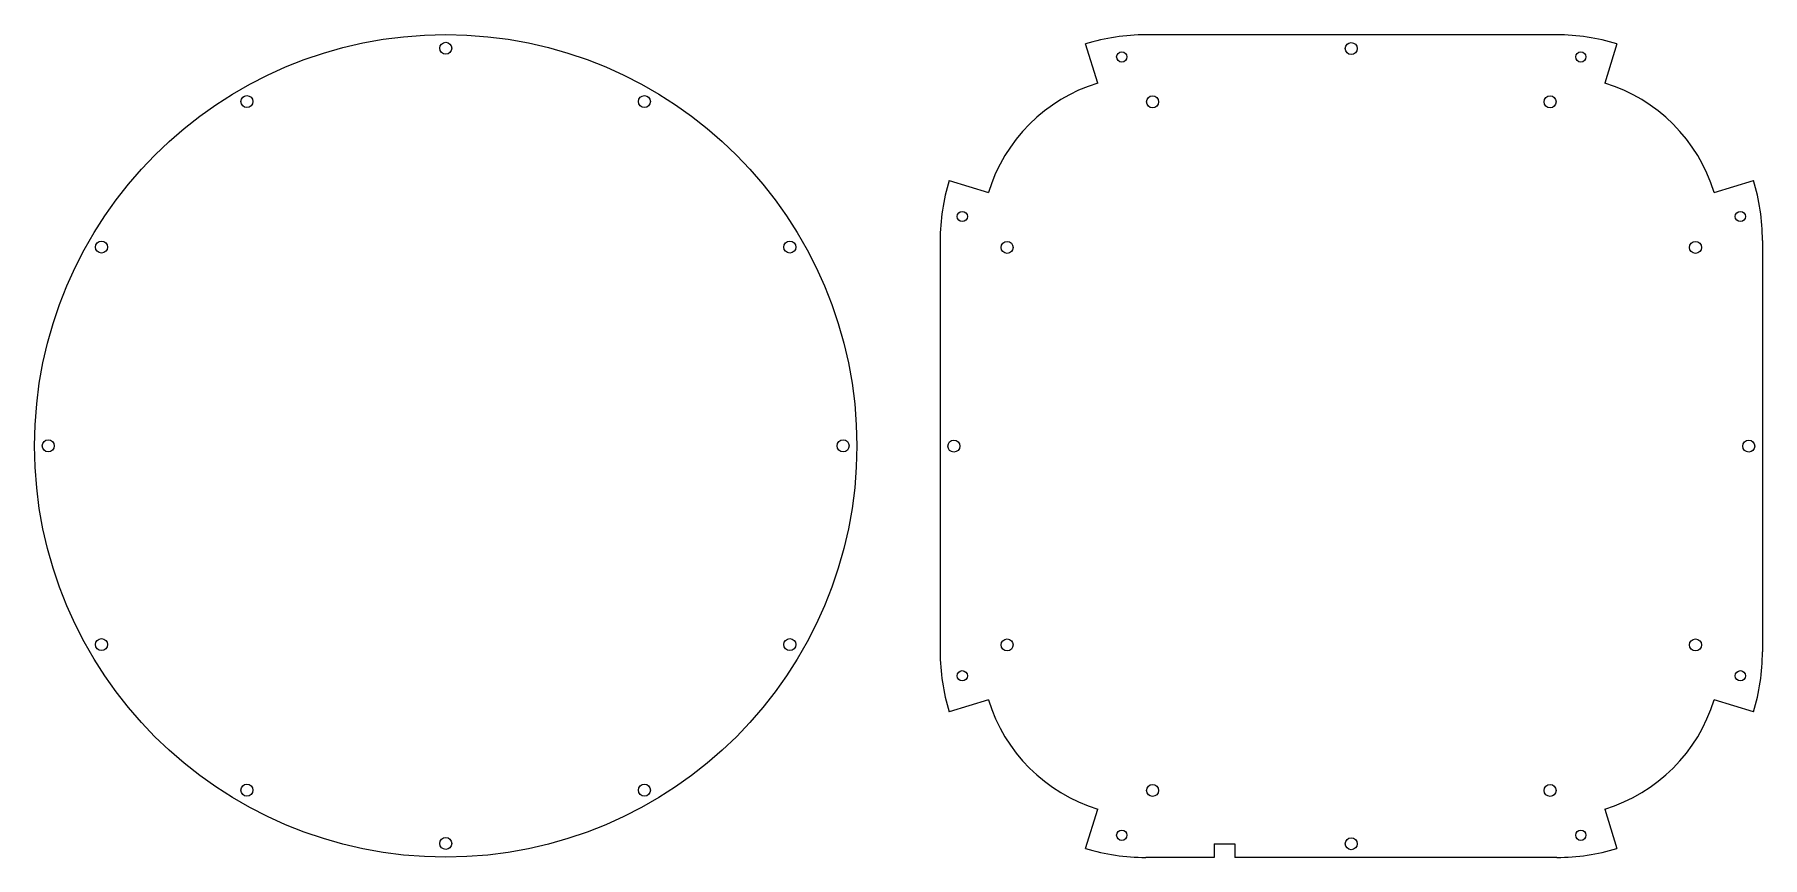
# Model space of a CAD drawing. Extents: x 11 to 1049, y -67 to 253.
# Drawn here: x 545 to 1049, y 10 to 250 of the extents above; entities that cross this region are included whole.
import ezdxf

# ---------------------------------------------------------------- set-up
doc = ezdxf.new("R2010")
doc.units = 0
doc.header["$LTSCALE"] = 12.7
doc.layers.add('VISIBLE', color=7, linetype='CONTINUOUS')

msp = doc.modelspace()

# ---------------------------------------------------------------- linework, layer by layer
at = {"layer": 'VISIBLE'}
for p, q in [((855.35, 235.87), (851.84, 247.35)), ((989.38, 249.97), (869.38, 249.97)), ((1006.93, 247.35), (1003.42, 235.87)), ((812, 207.51), (823.48, 204)), ((1035.29, 204), (1046.76, 207.51)), ((809.38, 189.97), (809.38, 69.97)), ((1049.38, 189.97), (1049.38, 69.97)), ((823.48, 55.94), (812, 52.43)), ((1046.76, 52.43), (1035.29, 55.94)), ((851.84, 12.59), (855.35, 24.07)), ((1003.42, 24.07), (1006.93, 12.59)), ((889.38, 13.97), (889.38, 9.97)), ((889.38, 13.97), (895.38, 13.97)), ((895.38, 13.97), (895.38, 9.97)), ((889.38, 9.97), (869.38, 9.97)), ((989.38, 9.97), (895.38, 9.97))]:
    msp.add_line(p, q, dxfattribs=at)
for centre, radius in [((665.04, 130.05), 120), ((665.04, 246.05), 1.75), ((929.38, 245.97), 1.75), ((862.38, 243.51), 1.5), ((996.38, 243.51), 1.5), ((607.04, 230.51), 1.75), ((723.04, 230.51), 1.75), ((871.38, 230.43), 1.75), ((987.38, 230.43), 1.75), ((815.84, 196.97), 1.5), ((1042.93, 196.97), 1.5), ((564.58, 188.05), 1.75), ((765.5, 188.05), 1.75), ((828.92, 187.97), 1.75), ((1029.84, 187.97), 1.75), ((549.04, 130.05), 1.75), ((781.04, 130.05), 1.75), ((813.38, 129.97), 1.75), ((1045.38, 129.97), 1.75), ((564.58, 72.05), 1.75), ((765.5, 72.05), 1.75), ((828.92, 71.97), 1.75), ((1029.84, 71.97), 1.75), ((815.84, 62.97), 1.5), ((1042.93, 62.97), 1.5), ((607.04, 29.59), 1.75), ((723.04, 29.59), 1.75), ((871.38, 29.51), 1.75), ((987.38, 29.51), 1.75), ((665.04, 14.05), 1.75), ((862.38, 16.43), 1.5), ((929.38, 13.97), 1.75), ((996.38, 16.43), 1.5)]:
    msp.add_circle(centre, radius, dxfattribs=at)
for centre, radius, start, end in [((869.38, 189.97), 60, 90, 107), ((989.38, 189.97), 60, 73, 90), ((869.38, 189.97), 48, 107, 163), ((989.38, 189.97), 48, 17, 73), ((869.38, 189.97), 60, 163, 180), ((989.38, 189.97), 60, 0, 17), ((869.38, 69.97), 60, 180, 197), ((989.38, 69.97), 60, 343, 0), ((869.38, 69.97), 48, 197, 253), ((989.38, 69.97), 48, 287, 343), ((869.38, 69.97), 60, 253, 270), ((989.38, 69.97), 60, 270, 287)]:
    msp.add_arc(centre, radius, start, end, dxfattribs=at)

doc.saveas('drawing.dxf')
